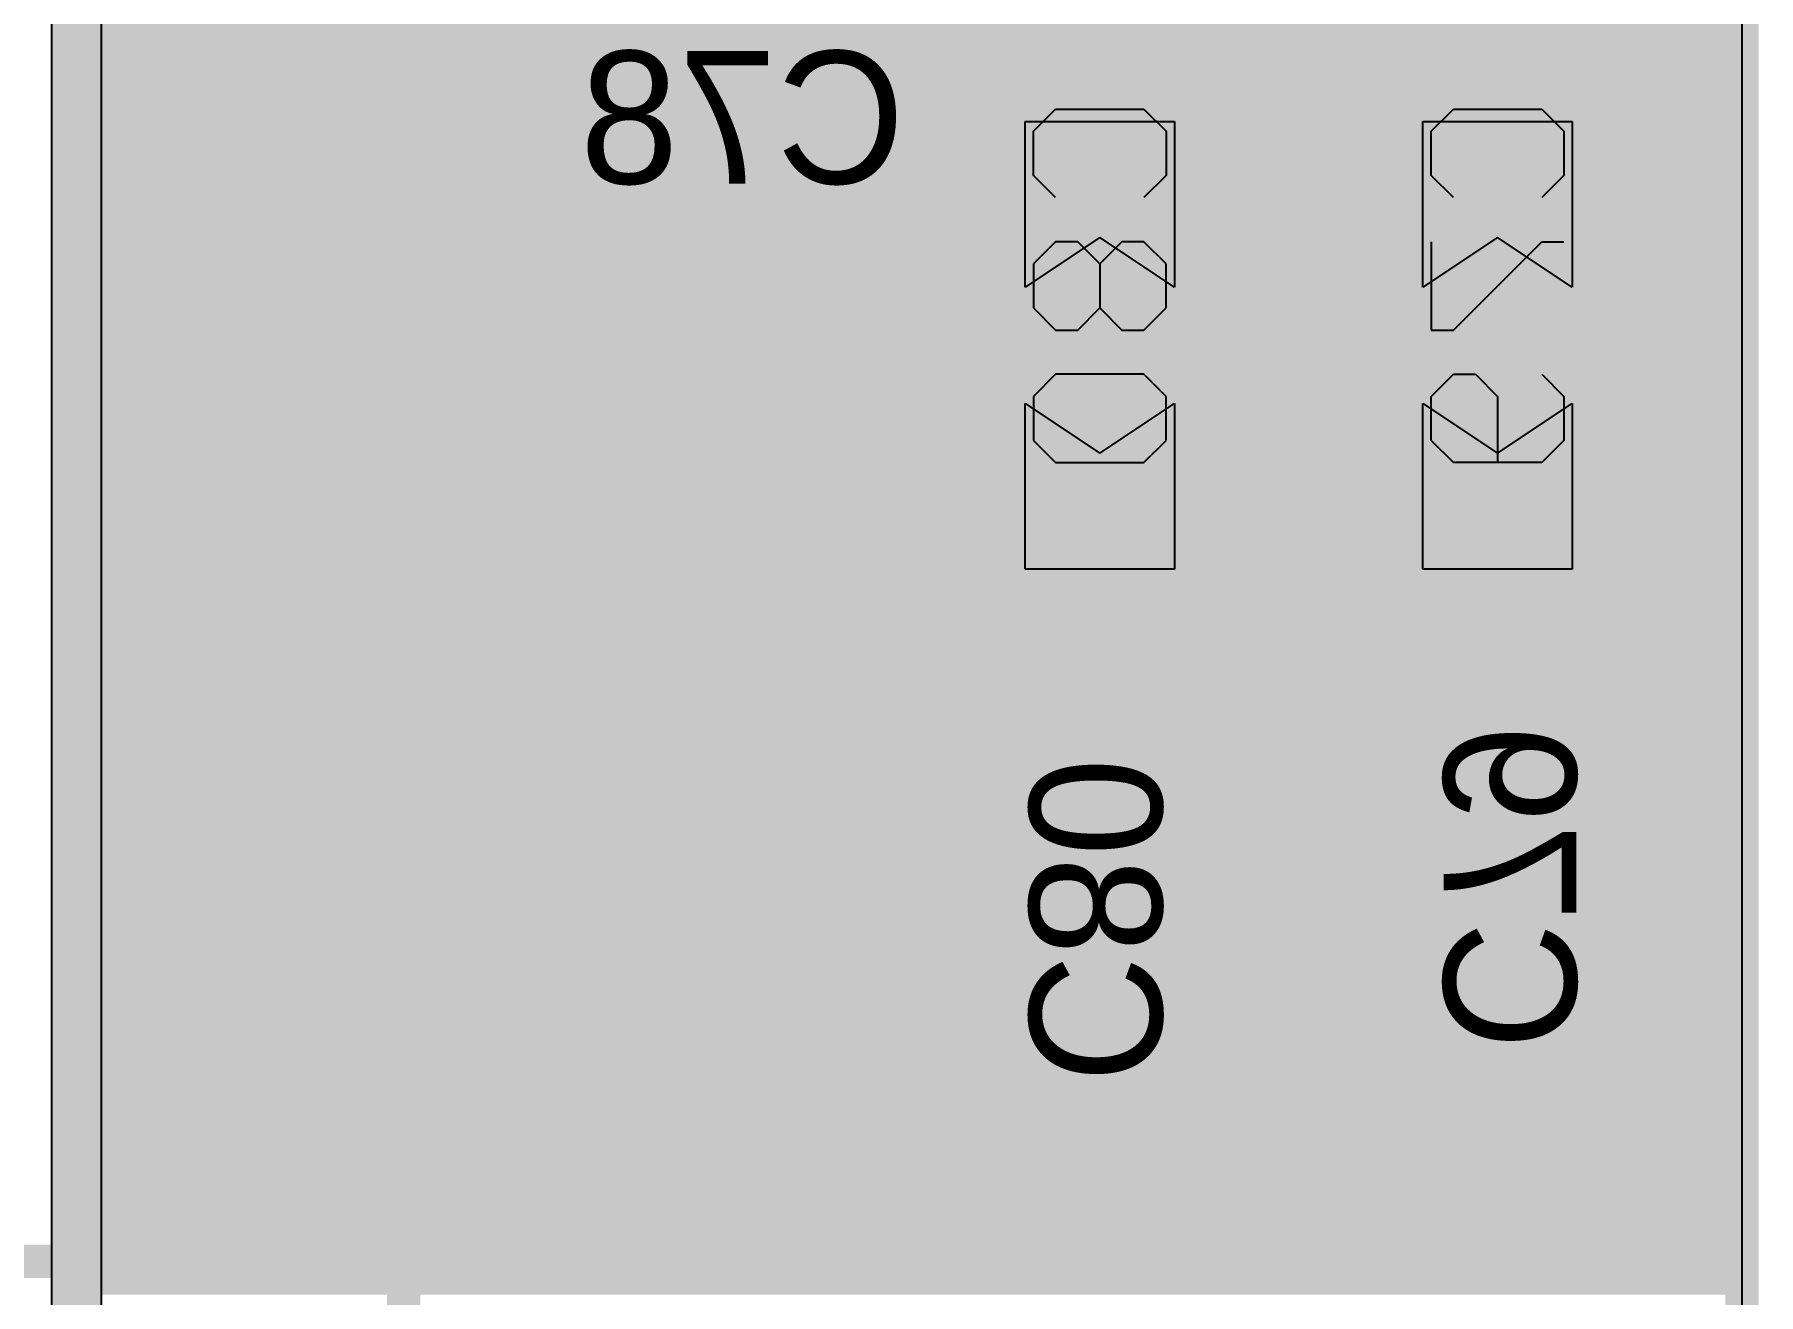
# Model space of a CAD drawing. Header units: millimetres. Extents: x 0.11 to 5.67, y 0.55 to 4.24.
# Drawn here: x 4.7873 to 5.1969, y 1.2155 to 1.5148 of the extents above; entities that cross this region are included whole.
import ezdxf

# ---------------------------------------------------------------- set-up
doc = ezdxf.new("R2010")
doc.units = ezdxf.units.MM
doc.header["$MEASUREMENT"] = 0
for name, color, linetype in [('BottomLayer', 5, 'Continuous'), ('BottomOverlay', 54, 'Continuous'), ('BottomPaste', 16, 'Continuous'), ('BottomSolder', 6, 'Continuous'), ('InternalPlane1', 76, 'Continuous'), ('InternalPlane2', 16, 'Continuous'), ('Mechanical3', 76, 'Continuous'), ('MultiLayer', 9, 'Continuous'), ('TopLayer', 1, 'Continuous'), ('TopOverlay', 2, 'Continuous'), ('ViaHoleLayer', 16, 'Continuous')]:
    doc.layers.add(name, color=color, linetype=linetype)

# ---------------------------------------------------------------- blocks, each defined once
blk = doc.blocks.new('CC8X11_5_L_9')
at = {"layer": 'TopOverlay', "const_width": 0.007874}
blk.add_lwpolyline([(0.2244094, 0.0787402), (0.2244094, 0.5314961)], dxfattribs=at)
blk = doc.blocks.new('A_______W_F__B_12')
at = {"layer": 'BottomOverlay', "const_width": 0.003937}
blk.add_lwpolyline([(0.5127953, 0.0147638), (-0.1279527, 0.0147638)], dxfattribs=at)
blk = doc.blocks.new('RTL8188_MODULE_B_177')
at = {"layer": 'BottomOverlay', "const_width": 0.007874}
for points in [[(0.5088583, 0.4074803), (0, 0.4074803)], [(0, 0.4074803), (0, 0.105315)], [(0.0344488, 0.2381889), (0.0344488, 0.1466535)], [(0.0846456, 0.2381889), (0.0344488, 0.2381889)], [(0.0846456, 0.2381889), (0.0846456, 0.1466535)], [(0.0846456, 0.1466535), (0.0344488, 0.1466535)]]:
    blk.add_lwpolyline(points, dxfattribs=at)
at = {"layer": 'BottomOverlay', "const_width": 0.003937}
for points in [[(-0.0019685, 0.4074803, 1), (0.0019685, 0.4074803, 1)], [(-0.0019685, 0.4074803, 1), (0.0019685, 0.4074803, 1)], [(0.0324803, 0.2381889, 1), (0.0364173, 0.2381889, 1)], [(0.0324803, 0.2381889, 1), (0.0364173, 0.2381889, 1)], [(0.0826771, 0.2381889, 1), (0.0866141, 0.2381889, 1)], [(0.0826771, 0.2381889, 1), (0.0866141, 0.2381889, 1)], [(0.0324803, 0.1466535, 1), (0.0364173, 0.1466535, 1)], [(0.0324803, 0.1466535, 1), (0.0364173, 0.1466535, 1)], [(0.0826771, 0.1466535, 1), (0.0866141, 0.1466535, 1)], [(0.0826771, 0.1466535, 1), (0.0866141, 0.1466535, 1)]]:
    blk.add_lwpolyline(points, format="xyb", close=True, dxfattribs=at)
blk = doc.blocks.new('CC0603_B_202')
at = {"layer": 'BottomLayer'}
for points in [[(-0.0531496, -0.0177165), (-0.0137796, -0.0177165), (-0.0531496, 0.0177165), (-0.0137796, 0.0177165)], [(0.0531495, 0.0177165), (0.0137795, 0.0177165), (0.0531495, -0.0177165), (0.0137795, -0.0177165)]]:
    blk.add_solid(points, dxfattribs=at)
at = {"layer": 'BottomOverlay', "const_width": 0.0070079}
for points in [[(-0.0603075, -0.025576, -0.2011811506940103), (-0.060352, 0.0254697)], [(0.0604228, 0.0254697, -0.2011811506940102), (0.0603783, -0.025576)]]:
    blk.add_lwpolyline(points, format="xyb", dxfattribs=at)
at = {"layer": 'BottomOverlay', "const_width": 0.0035039}
for points in [[(-0.062104, 0.0254697, 1), (-0.0586, 0.0254697, 1)], [(-0.0617166, 0.0255, 1), (-0.0582126, 0.0255, 1)], [(0.0582834, 0.0255, 1), (0.0617874, 0.0255, 1)], [(0.0586708, 0.0254697, 1), (0.0621748, 0.0254697, 1)], [(-0.0620595, -0.025576, 1), (-0.0585555, -0.025576, 1)], [(-0.0617914, -0.0255906, 1), (-0.0582874, -0.0255906, 1)], [(0.0582873, -0.0255906, 1), (0.0617913, -0.0255906, 1)], [(0.0586263, -0.025576, 1), (0.0621303, -0.025576, 1)]]:
    blk.add_lwpolyline(points, format="xyb", close=True, dxfattribs=at)
at = {"layer": 'BottomOverlay', "const_width": 0.0070079}
for points in [[(0.0600354, 0.0255), (-0.0599646, 0.0255)], [(0.0600393, -0.0255906), (-0.0600394, -0.0255906)]]:
    blk.add_lwpolyline(points, dxfattribs=at)
at = {"layer": 'BottomPaste'}
for p, q in [((-0.0531496, -0.0177165), (-0.0531496, 0.0177165)), ((-0.0531496, 0.0177165), (-0.0137796, 0.0177165)), ((-0.0137796, 0.0177165), (-0.0255906, 0)), ((0.0255905, 0), (0.0137795, 0.0177165)), ((0.0137795, 0.0177165), (0.0531495, 0.0177165)), ((0.0531495, 0.0177165), (0.0531495, -0.0177165)), ((-0.0255906, 0), (-0.0137796, -0.0177165)), ((0.0137795, -0.0177165), (0.0255905, 0)), ((-0.0137796, -0.0177165), (-0.0531496, -0.0177165)), ((0.0531495, -0.0177165), (0.0137795, -0.0177165))]:
    blk.add_line(p, q, dxfattribs=at)
at = {"layer": 'BottomSolder'}
for points in [[(-0.0551181, -0.019685), (-0.0118111, -0.019685), (-0.0551181, 0.019685), (-0.0118111, 0.019685)], [(0.055118, 0.019685), (0.011811, 0.019685), (0.055118, -0.019685), (0.011811, -0.019685)]]:
    blk.add_solid(points, dxfattribs=at)
at = {"layer": 'Mechanical3'}
for p, q in [((-0.0561024, 0.0105003), (-0.0508547, 0.015748)), ((-0.0508547, 0.015748), (-0.0403594, 0.015748)), ((-0.0403594, 0.015748), (-0.0351118, 0.0105003)), ((-0.0193688, 0.015748), (-0.0246165, 0.0105003)), ((-0.0088735, 0.015748), (-0.0193688, 0.015748)), ((-0.0036259, 0.0105003), (-0.0088735, 0.015748)), ((0.0121171, 0.015748), (0.0068694, 0.0105003)), ((0.0226124, 0.015748), (0.0121171, 0.015748)), ((0.02786, 0.0105003), (0.0226124, 0.015748)), ((-0.0561024, -0.0104903), (-0.0561024, 0.0105003)), ((-0.0246165, 0.0105003), (-0.0246165, 0.0052527)), ((-0.0036259, 0.0052527), (-0.0036259, 0.0105003)), ((0.0068694, 0.0105003), (0.0068694, -0.0104903)), ((0.02786, -0.0104903), (0.02786, 0.0105003)), ((-0.0246165, 0.0052527), (-0.0193688, 5e-06)), ((-0.0088735, 5e-06), (-0.0036259, 0.0052527)), ((-0.0193688, 5e-06), (-0.0246165, -0.0052426)), ((-0.0193688, 5e-06), (-0.0088735, 5e-06)), ((-0.0036259, -0.0052426), (-0.0088735, 5e-06)), ((-0.0246165, -0.0052426), (-0.0246165, -0.0104903)), ((-0.0036259, -0.0104903), (-0.0036259, -0.0052426)), ((-0.0508547, -0.0157379), (-0.0561024, -0.0104903)), ((-0.0351118, -0.0104903), (-0.0403594, -0.0157379)), ((-0.0246165, -0.0104903), (-0.0193688, -0.0157379)), ((-0.0088735, -0.0157379), (-0.0036259, -0.0104903)), ((0.0068694, -0.0104903), (0.0121171, -0.0157379)), ((0.0226124, -0.0157379), (0.02786, -0.0104903)), ((-0.0403594, -0.0157379), (-0.0508547, -0.0157379)), ((-0.0193688, -0.0157379), (-0.0088735, -0.0157379)), ((0.0121171, -0.0157379), (0.0226124, -0.0157379))]:
    blk.add_line(p, q, dxfattribs=at)
blk = doc.blocks.new('CC0603_B_203')
at = {"layer": 'BottomLayer'}
for points in [[(-0.0531496, -0.0177165), (-0.0137796, -0.0177165), (-0.0531496, 0.0177165), (-0.0137796, 0.0177165)], [(0.0531495, 0.0177165), (0.0137795, 0.0177165), (0.0531495, -0.0177165), (0.0137795, -0.0177165)]]:
    blk.add_solid(points, dxfattribs=at)
at = {"layer": 'BottomOverlay', "const_width": 0.0070079}
for points in [[(-0.0603075, -0.025576, -0.2011811506940103), (-0.060352, 0.0254697)], [(0.0604228, 0.0254697, -0.2011811506940102), (0.0603783, -0.025576)]]:
    blk.add_lwpolyline(points, format="xyb", dxfattribs=at)
at = {"layer": 'BottomOverlay', "const_width": 0.0035039}
for points in [[(-0.062104, 0.0254697, 1), (-0.0586, 0.0254697, 1)], [(-0.0617166, 0.0255, 1), (-0.0582126, 0.0255, 1)], [(0.0582834, 0.0255, 1), (0.0617874, 0.0255, 1)], [(0.0586708, 0.0254697, 1), (0.0621748, 0.0254697, 1)], [(-0.0620595, -0.025576, 1), (-0.0585555, -0.025576, 1)], [(-0.0617914, -0.0255906, 1), (-0.0582874, -0.0255906, 1)], [(0.0582873, -0.0255906, 1), (0.0617913, -0.0255906, 1)], [(0.0586263, -0.025576, 1), (0.0621303, -0.025576, 1)]]:
    blk.add_lwpolyline(points, format="xyb", close=True, dxfattribs=at)
at = {"layer": 'BottomOverlay', "const_width": 0.0070079}
for points in [[(0.0600354, 0.0255), (-0.0599646, 0.0255)], [(0.0600393, -0.0255906), (-0.0600394, -0.0255906)]]:
    blk.add_lwpolyline(points, dxfattribs=at)
at = {"layer": 'BottomPaste'}
for p, q in [((-0.0531496, -0.0177165), (-0.0531496, 0.0177165)), ((-0.0531496, 0.0177165), (-0.0137796, 0.0177165)), ((-0.0137796, 0.0177165), (-0.0255906, 0)), ((0.0255905, 0), (0.0137795, 0.0177165)), ((0.0137795, 0.0177165), (0.0531495, 0.0177165)), ((0.0531495, 0.0177165), (0.0531495, -0.0177165)), ((-0.0255906, 0), (-0.0137796, -0.0177165)), ((0.0137795, -0.0177165), (0.0255905, 0)), ((-0.0137796, -0.0177165), (-0.0531496, -0.0177165)), ((0.0531495, -0.0177165), (0.0137795, -0.0177165))]:
    blk.add_line(p, q, dxfattribs=at)
at = {"layer": 'BottomSolder'}
for points in [[(-0.0551181, -0.019685), (-0.0118111, -0.019685), (-0.0551181, 0.019685), (-0.0118111, 0.019685)], [(0.055118, 0.019685), (0.011811, 0.019685), (0.055118, -0.019685), (0.011811, -0.019685)]]:
    blk.add_solid(points, dxfattribs=at)
at = {"layer": 'Mechanical3'}
for p, q in [((-0.0561024, 0.0105003), (-0.0508547, 0.015748)), ((-0.0508547, 0.015748), (-0.0403594, 0.015748)), ((-0.0403594, 0.015748), (-0.0351118, 0.0105003)), ((-0.0246165, 0.0105003), (-0.0246165, 0.015748)), ((0.0068694, 0.0105003), (0.0121171, 0.015748)), ((0.0121171, 0.015748), (0.0226124, 0.015748)), ((0.0226124, 0.015748), (0.02786, 0.0105003)), ((-0.0561024, -0.0104903), (-0.0561024, 0.0105003)), ((-0.0036259, -0.0104903), (-0.0246165, 0.0105003)), ((0.02786, 0.0105003), (0.02786, -0.0104903)), ((0.0068694, -0.0052426), (0.0121171, 5e-06)), ((0.0121171, 5e-06), (0.02786, 5e-06)), ((0.0068694, -0.0104903), (0.0068694, -0.0052426)), ((-0.0508547, -0.0157379), (-0.0561024, -0.0104903)), ((-0.0351118, -0.0104903), (-0.0403594, -0.0157379)), ((-0.0036259, -0.0157379), (-0.0036259, -0.0104903)), ((0.0121171, -0.0157379), (0.0068694, -0.0104903)), ((0.02786, -0.0104903), (0.0226124, -0.0157379)), ((-0.0403594, -0.0157379), (-0.0508547, -0.0157379)), ((-0.0246165, -0.0157379), (-0.0036259, -0.0157379)), ((0.0226124, -0.0157379), (0.0121171, -0.0157379))]:
    blk.add_line(p, q, dxfattribs=at)

msp = doc.modelspace()

# ---------------------------------------------------------------- linework, layer by layer
at = {"layer": 'BottomLayer'}
msp.add_line((5.1929133, 1.6791339), (5.1929133, 1.0374016), dxfattribs=at)
for points, const_width in [([(4.7972441, 1.1545276), (4.7972441, 1.6496064)], 0.007874), ([(5.0403543, 1.4744095), (5.0403543, 1.5521654)], 0.011811), ([(5.1358268, 1.4753938), (5.1358268, 1.5511811)], 0.011811), ([(5.1161418, 1.5078741), (5.1161418, 1.5255906)], 0.007874), ([(5.1555118, 1.5078741), (5.1555118, 1.5255906)], 0.007874), ([(5.1929133, 1.0374016), (5.1929133, 1.5275591)], 0.007874), ([(5.0206693, 1.5078741), (5.0206693, 1.5206693)], 0.007874), ([(5.0600393, 1.5078741), (5.0600393, 1.5206693)], 0.007874), ([(4.7972441, 1.5186961), (5.0206693, 1.5186961)], 0.007874), ([(5.0600393, 1.5186961), (5.1161418, 1.5186961)], 0.007874), ([(5.1555118, 1.5186961), (5.1929133, 1.5186961)], 0.007874), ([(4.7972441, 1.5108221), (5.0206693, 1.5108221)], 0.007874), ([(5.0088582, 1.5078741), (5.0206693, 1.5078741)], 0.007874), ([(5.0088582, 1.4409449), (5.0088582, 1.5078741)], 0.007874), ([(5.0600393, 1.5108221), (5.1161418, 1.5108221)], 0.007874), ([(5.0600393, 1.5078741), (5.0718504, 1.5078741)], 0.007874), ([(5.0718504, 1.4409449), (5.0718504, 1.5078741)], 0.007874), ([(5.1033464, 1.5078741), (5.1161418, 1.5078741)], 0.007874), ([(5.1033464, 1.4409449), (5.1033464, 1.5078741)], 0.007874), ([(5.1555118, 1.5108221), (5.1929133, 1.5108221)], 0.007874), ([(5.1555118, 1.5078741), (5.1663386, 1.5078741)], 0.007874), ([(5.1663386, 1.4409449), (5.1663386, 1.5078741)], 0.007874), ([(4.7972441, 1.5029481), (5.0088582, 1.5029481)], 0.007874), ([(5.0718504, 1.5029481), (5.1033464, 1.5029481)], 0.007874), ([(5.1663386, 1.5029481), (5.1929133, 1.5029481)], 0.007874), ([(4.7972441, 1.4950741), (5.0088582, 1.4950741)], 0.007874), ([(5.0718504, 1.4950741), (5.1033464, 1.4950741)], 0.007874), ([(5.1663386, 1.4950741), (5.1929133, 1.4950741)], 0.007874), ([(4.7972441, 1.4872001), (5.0088582, 1.4872001)], 0.007874), ([(5.0718504, 1.4872001), (5.1033464, 1.4872001)], 0.007874), ([(5.1663386, 1.4872001), (5.1929133, 1.4872001)], 0.007874), ([(4.7972441, 1.4793261), (5.0088582, 1.4793261)], 0.007874), ([(5.0718504, 1.4793261), (5.1033464, 1.4793261)], 0.007874), ([(5.1663386, 1.4793261), (5.1929133, 1.4793261)], 0.007874), ([(5.1348425, 1.4744095), (5.1358268, 1.4753938)], 0.011811), ([(4.7972441, 1.4714521), (5.0088582, 1.4714521)], 0.007874), ([(5.0718504, 1.4714521), (5.1033464, 1.4714521)], 0.007874), ([(5.1663386, 1.4714521), (5.1929133, 1.4714521)], 0.007874), ([(4.7972441, 1.4635781), (5.0088582, 1.4635781)], 0.007874), ([(5.0718504, 1.4635781), (5.1033464, 1.4635781)], 0.007874), ([(5.1663386, 1.4635781), (5.1929133, 1.4635781)], 0.007874), ([(4.7972441, 1.4557041), (5.0088582, 1.4557041)], 0.007874), ([(5.0718504, 1.4557041), (5.1033464, 1.4557041)], 0.007874), ([(5.1663386, 1.4557041), (5.1929133, 1.4557041)], 0.007874), ([(4.7972441, 1.4478301), (5.0088582, 1.4478301)], 0.007874), ([(5.0718504, 1.4478301), (5.1033464, 1.4478301)], 0.007874), ([(5.1663386, 1.4478301), (5.1929133, 1.4478301)], 0.007874), ([(4.7972441, 1.4399561), (5.1929133, 1.4399561)], 0.007874), ([(5.0088582, 1.4409449), (5.0718504, 1.4409449)], 0.007874), ([(5.0108267, 1.4389765), (5.0698819, 1.4389765)], 0.007874), ([(5.0108267, 1.3759843), (5.0108267, 1.4389765)], 0.007874), ([(5.0698819, 1.3759843), (5.0698819, 1.4389765)], 0.007874), ([(5.1033464, 1.4409449), (5.1663386, 1.4409449)], 0.007874), ([(5.1053149, 1.4389765), (5.1643701, 1.4389765)], 0.007874), ([(5.1053149, 1.3759843), (5.1053149, 1.4389765)], 0.007874), ([(5.1643701, 1.3759843), (5.1643701, 1.4389765)], 0.007874), ([(5.0403543, 1.4074804), (5.0403543, 1.4350394)], 0.007874), ([(5.1348425, 1.4074804), (5.1348425, 1.4350394)], 0.007874), ([(4.7972441, 1.4320821), (5.0108267, 1.4320821)], 0.007874), ([(5.0698819, 1.4320821), (5.1053149, 1.4320821)], 0.007874), ([(5.1643701, 1.4320821), (5.1929133, 1.4320821)], 0.007874), ([(4.7972441, 1.4242081), (5.0108267, 1.4242081)], 0.007874), ([(5.0698819, 1.4242081), (5.1053149, 1.4242081)], 0.007874), ([(5.1643701, 1.4242081), (5.1929133, 1.4242081)], 0.007874), ([(4.7972441, 1.4163341), (5.0108267, 1.4163341)], 0.007874), ([(5.0393701, 1.4064962), (5.0403543, 1.4074804)], 0.019685), ([(5.0698819, 1.4163341), (5.1053149, 1.4163341)], 0.007874), ([(5.0964567, 1.4074803), (5.1348424, 1.4074803)], 0.019685), ([(5.1348424, 1.4074803), (5.1348425, 1.4074804)], 0.019685), ([(5.1643701, 1.4163341), (5.1929133, 1.4163341)], 0.007874), ([(5.0393701, 1.3730315), (5.0393701, 1.4064962)], 0.019685), ([(4.7972441, 1.4084601), (5.0108267, 1.4084601)], 0.007874), ([(5.0147638, 1.4074804), (5.0403543, 1.4074804)], 0.007874), ([(5.0403543, 1.4074804), (5.0659448, 1.4074804)], 0.007874), ([(5.0403543, 1.3799214), (5.0403543, 1.4074804)], 0.007874), ([(5.0698819, 1.4084601), (5.1053149, 1.4084601)], 0.007874), ([(5.109252, 1.4074804), (5.1348425, 1.4074804)], 0.007874), ([(5.1348425, 1.4074804), (5.160433, 1.4074804)], 0.007874), ([(5.1348425, 1.3799214), (5.1348425, 1.4074804)], 0.007874), ([(5.1643701, 1.4084601), (5.1929133, 1.4084601)], 0.007874), ([(4.7972441, 1.4005861), (5.0108267, 1.4005861)], 0.007874), ([(5.0698819, 1.4005861), (5.1053149, 1.4005861)], 0.007874), ([(5.1643701, 1.4005861), (5.1929133, 1.4005861)], 0.007874), ([(4.7972441, 1.3927121), (5.0108267, 1.3927121)], 0.007874), ([(5.0698819, 1.3927121), (5.1053149, 1.3927121)], 0.007874), ([(5.1643701, 1.3927121), (5.1929133, 1.3927121)], 0.007874), ([(4.7972441, 1.3848381), (5.0108267, 1.3848381)], 0.007874), ([(5.0698819, 1.3848381), (5.1053149, 1.3848381)], 0.007874), ([(5.1643701, 1.3848381), (5.1929133, 1.3848381)], 0.007874), ([(4.7972441, 1.3769641), (5.0108267, 1.3769641)], 0.007874), ([(5.0698819, 1.3769641), (5.1053149, 1.3769641)], 0.007874), ([(5.1643701, 1.3769641), (5.1929133, 1.3769641)], 0.007874), ([(5.0108267, 1.3759843), (5.0698819, 1.3759843)], 0.007874), ([(5.1053149, 1.3759843), (5.1643701, 1.3759843)], 0.007874), ([(4.7972441, 1.3690901), (5.1929133, 1.3690901)], 0.007874), ([(4.7972441, 1.3612161), (5.1929133, 1.3612161)], 0.007874), ([(4.7972441, 1.3533421), (5.1929133, 1.3533421)], 0.007874), ([(4.7972441, 1.3454681), (5.1929133, 1.3454681)], 0.007874), ([(4.7972441, 1.3375941), (5.1929133, 1.3375941)], 0.007874), ([(4.7972441, 1.3297201), (5.1929133, 1.3297201)], 0.007874), ([(4.7972441, 1.3218461), (5.1929133, 1.3218461)], 0.007874), ([(4.7972441, 1.3139721), (5.1929133, 1.3139721)], 0.007874), ([(4.7972441, 1.3060981), (5.1929133, 1.3060981)], 0.007874), ([(4.7972441, 1.2982241), (5.1929133, 1.2982241)], 0.007874), ([(4.7972441, 1.2903501), (5.1929133, 1.2903501)], 0.007874), ([(4.7972441, 1.2824761), (5.1929133, 1.2824761)], 0.007874), ([(4.7972441, 1.2746021), (5.1929133, 1.2746021)], 0.007874), ([(4.7972441, 1.2667281), (5.1929133, 1.2667281)], 0.007874), ([(4.7972441, 1.2588541), (5.1929133, 1.2588541)], 0.007874), ([(4.7972441, 1.2509801), (5.1929133, 1.2509801)], 0.007874), ([(4.7972441, 1.2431061), (5.1929133, 1.2431061)], 0.007874), ([(4.7972441, 1.2352321), (5.1929133, 1.2352321)], 0.007874), ([(4.7972441, 1.2273581), (5.1929133, 1.2273581)], 0.007874), ([(4.7972441, 1.2194841), (5.1929133, 1.2194841)], 0.007874)]:
    msp.add_lwpolyline(points, dxfattribs=dict(at, const_width=const_width))
for points, const_width in [([(5.1909448, 1.5186961, 1), (5.1948818, 1.5186961, 1)], 0.003937), ([(4.7952756, 1.5108221, 1), (4.7992126, 1.5108221, 1)], 0.003937), ([(5.0068897, 1.5078741, 1), (5.0108267, 1.5078741, 1)], 0.003937), ([(5.0068897, 1.5078741, 1), (5.0108267, 1.5078741, 1)], 0.003937), ([(5.0187008, 1.5108221, 1), (5.0226378, 1.5108221, 1)], 0.003937), ([(5.0187008, 1.5078741, 1), (5.0226378, 1.5078741, 1)], 0.003937), ([(5.0187008, 1.5078741, 1), (5.0226378, 1.5078741, 1)], 0.003937), ([(5.0580708, 1.5108221, 1), (5.0620078, 1.5108221, 1)], 0.003937), ([(5.0580708, 1.5078741, 1), (5.0620078, 1.5078741, 1)], 0.003937), ([(5.0580708, 1.5078741, 1), (5.0620078, 1.5078741, 1)], 0.003937), ([(5.0698819, 1.5078741, 1), (5.0738189, 1.5078741, 1)], 0.003937), ([(5.0698819, 1.5078741, 1), (5.0738189, 1.5078741, 1)], 0.003937), ([(5.1013779, 1.5078741, 1), (5.1053149, 1.5078741, 1)], 0.003937), ([(5.1013779, 1.5078741, 1), (5.1053149, 1.5078741, 1)], 0.003937), ([(5.1141733, 1.5108221, 1), (5.1181103, 1.5108221, 1)], 0.003937), ([(5.1141733, 1.5078741, 1), (5.1181103, 1.5078741, 1)], 0.003937), ([(5.1141733, 1.5078741, 1), (5.1181103, 1.5078741, 1)], 0.003937), ([(5.1535433, 1.5108221, 1), (5.1574803, 1.5108221, 1)], 0.003937), ([(5.1535433, 1.5078741, 1), (5.1574803, 1.5078741, 1)], 0.003937), ([(5.1535433, 1.5078741, 1), (5.1574803, 1.5078741, 1)], 0.003937), ([(5.1643701, 1.5078741, 1), (5.1683071, 1.5078741, 1)], 0.003937), ([(5.1643701, 1.5078741, 1), (5.1683071, 1.5078741, 1)], 0.003937), ([(5.1909448, 1.5108221, 1), (5.1948818, 1.5108221, 1)], 0.003937), ([(4.7952756, 1.5029481, 1), (4.7992126, 1.5029481, 1)], 0.003937), ([(5.0068897, 1.5029481, 1), (5.0108267, 1.5029481, 1)], 0.003937), ([(5.0698819, 1.5029481, 1), (5.0738189, 1.5029481, 1)], 0.003937), ([(5.1013779, 1.5029481, 1), (5.1053149, 1.5029481, 1)], 0.003937), ([(5.1643701, 1.5029481, 1), (5.1683071, 1.5029481, 1)], 0.003937), ([(5.1909448, 1.5029481, 1), (5.1948818, 1.5029481, 1)], 0.003937), ([(4.7952756, 1.4950741, 1), (4.7992126, 1.4950741, 1)], 0.003937), ([(5.0068897, 1.4950741, 1), (5.0108267, 1.4950741, 1)], 0.003937), ([(5.0698819, 1.4950741, 1), (5.0738189, 1.4950741, 1)], 0.003937), ([(5.1013779, 1.4950741, 1), (5.1053149, 1.4950741, 1)], 0.003937), ([(5.1643701, 1.4950741, 1), (5.1683071, 1.4950741, 1)], 0.003937), ([(5.1909448, 1.4950741, 1), (5.1948818, 1.4950741, 1)], 0.003937), ([(4.7952756, 1.4872001, 1), (4.7992126, 1.4872001, 1)], 0.003937), ([(5.0068897, 1.4872001, 1), (5.0108267, 1.4872001, 1)], 0.003937), ([(5.0698819, 1.4872001, 1), (5.0738189, 1.4872001, 1)], 0.003937), ([(5.1013779, 1.4872001, 1), (5.1053149, 1.4872001, 1)], 0.003937), ([(5.1643701, 1.4872001, 1), (5.1683071, 1.4872001, 1)], 0.003937), ([(5.1909448, 1.4872001, 1), (5.1948818, 1.4872001, 1)], 0.003937), ([(4.7952756, 1.4793261, 1), (4.7992126, 1.4793261, 1)], 0.003937), ([(5.0068897, 1.4793261, 1), (5.0108267, 1.4793261, 1)], 0.003937), ([(5.0698819, 1.4793261, 1), (5.0738189, 1.4793261, 1)], 0.003937), ([(5.1013779, 1.4793261, 1), (5.1053149, 1.4793261, 1)], 0.003937), ([(5.1643701, 1.4793261, 1), (5.1683071, 1.4793261, 1)], 0.003937), ([(5.1909448, 1.4793261, 1), (5.1948818, 1.4793261, 1)], 0.003937), ([(5.0374016, 1.4744095, 1), (5.043307, 1.4744095, 1)], 0.0059055), ([(5.1318898, 1.4744095, 1), (5.1377952, 1.4744095, 1)], 0.0059055), ([(5.1328741, 1.4753938, 1), (5.1387795, 1.4753938, 1)], 0.0059055), ([(5.1328741, 1.4753938, 1), (5.1387795, 1.4753938, 1)], 0.0059055), ([(4.7952756, 1.4714521, 1), (4.7992126, 1.4714521, 1)], 0.003937), ([(5.0068897, 1.4714521, 1), (5.0108267, 1.4714521, 1)], 0.003937), ([(5.0698819, 1.4714521, 1), (5.0738189, 1.4714521, 1)], 0.003937), ([(5.1013779, 1.4714521, 1), (5.1053149, 1.4714521, 1)], 0.003937), ([(5.1643701, 1.4714521, 1), (5.1683071, 1.4714521, 1)], 0.003937), ([(5.1909448, 1.4714521, 1), (5.1948818, 1.4714521, 1)], 0.003937), ([(4.7952756, 1.4635781, 1), (4.7992126, 1.4635781, 1)], 0.003937), ([(5.0068897, 1.4635781, 1), (5.0108267, 1.4635781, 1)], 0.003937), ([(5.0698819, 1.4635781, 1), (5.0738189, 1.4635781, 1)], 0.003937), ([(5.1013779, 1.4635781, 1), (5.1053149, 1.4635781, 1)], 0.003937), ([(5.1643701, 1.4635781, 1), (5.1683071, 1.4635781, 1)], 0.003937), ([(5.1909448, 1.4635781, 1), (5.1948818, 1.4635781, 1)], 0.003937), ([(4.7952756, 1.4557041, 1), (4.7992126, 1.4557041, 1)], 0.003937), ([(5.0068897, 1.4557041, 1), (5.0108267, 1.4557041, 1)], 0.003937), ([(5.0698819, 1.4557041, 1), (5.0738189, 1.4557041, 1)], 0.003937), ([(5.1013779, 1.4557041, 1), (5.1053149, 1.4557041, 1)], 0.003937), ([(5.1643701, 1.4557041, 1), (5.1683071, 1.4557041, 1)], 0.003937), ([(5.1909448, 1.4557041, 1), (5.1948818, 1.4557041, 1)], 0.003937), ([(4.7952756, 1.4478301, 1), (4.7992126, 1.4478301, 1)], 0.003937), ([(5.0068897, 1.4478301, 1), (5.0108267, 1.4478301, 1)], 0.003937), ([(5.0698819, 1.4478301, 1), (5.0738189, 1.4478301, 1)], 0.003937), ([(5.1013779, 1.4478301, 1), (5.1053149, 1.4478301, 1)], 0.003937), ([(5.1643701, 1.4478301, 1), (5.1683071, 1.4478301, 1)], 0.003937), ([(5.1909448, 1.4478301, 1), (5.1948818, 1.4478301, 1)], 0.003937), ([(4.7952756, 1.4399561, 1), (4.7992126, 1.4399561, 1)], 0.003937), ([(5.0068897, 1.4409449, 1), (5.0108267, 1.4409449, 1)], 0.003937), ([(5.0068897, 1.4409449, 1), (5.0108267, 1.4409449, 1)], 0.003937), ([(5.0088582, 1.4389765, 1), (5.0127952, 1.4389765, 1)], 0.003937), ([(5.0088582, 1.4389765, 1), (5.0127952, 1.4389765, 1)], 0.003937), ([(5.0679134, 1.4389765, 1), (5.0718504, 1.4389765, 1)], 0.003937), ([(5.0679134, 1.4389765, 1), (5.0718504, 1.4389765, 1)], 0.003937), ([(5.0698819, 1.4409449, 1), (5.0738189, 1.4409449, 1)], 0.003937), ([(5.0698819, 1.4409449, 1), (5.0738189, 1.4409449, 1)], 0.003937), ([(5.1013779, 1.4409449, 1), (5.1053149, 1.4409449, 1)], 0.003937), ([(5.1013779, 1.4409449, 1), (5.1053149, 1.4409449, 1)], 0.003937), ([(5.1033464, 1.4389765, 1), (5.1072834, 1.4389765, 1)], 0.003937), ([(5.1033464, 1.4389765, 1), (5.1072834, 1.4389765, 1)], 0.003937), ([(5.1624016, 1.4389765, 1), (5.1663386, 1.4389765, 1)], 0.003937), ([(5.1624016, 1.4389765, 1), (5.1663386, 1.4389765, 1)], 0.003937), ([(5.1643701, 1.4409449, 1), (5.1683071, 1.4409449, 1)], 0.003937), ([(5.1643701, 1.4409449, 1), (5.1683071, 1.4409449, 1)], 0.003937), ([(5.1909448, 1.4399561, 1), (5.1948818, 1.4399561, 1)], 0.003937), ([(5.0383858, 1.4350394, 1), (5.0423228, 1.4350394, 1)], 0.003937), ([(5.132874, 1.4350394, 1), (5.136811, 1.4350394, 1)], 0.003937), ([(4.7952756, 1.4320821, 1), (4.7992126, 1.4320821, 1)], 0.003937), ([(5.0088582, 1.4320821, 1), (5.0127952, 1.4320821, 1)], 0.003937), ([(5.0679134, 1.4320821, 1), (5.0718504, 1.4320821, 1)], 0.003937), ([(5.1033464, 1.4320821, 1), (5.1072834, 1.4320821, 1)], 0.003937), ([(5.1624016, 1.4320821, 1), (5.1663386, 1.4320821, 1)], 0.003937), ([(5.1909448, 1.4320821, 1), (5.1948818, 1.4320821, 1)], 0.003937), ([(4.7952756, 1.4242081, 1), (4.7992126, 1.4242081, 1)], 0.003937), ([(5.0088582, 1.4242081, 1), (5.0127952, 1.4242081, 1)], 0.003937), ([(5.0679134, 1.4242081, 1), (5.0718504, 1.4242081, 1)], 0.003937), ([(5.1033464, 1.4242081, 1), (5.1072834, 1.4242081, 1)], 0.003937), ([(5.1624016, 1.4242081, 1), (5.1663386, 1.4242081, 1)], 0.003937), ([(5.1909448, 1.4242081, 1), (5.1948818, 1.4242081, 1)], 0.003937), ([(4.7952756, 1.4163341, 1), (4.7992126, 1.4163341, 1)], 0.003937), ([(5.0088582, 1.4163341, 1), (5.0127952, 1.4163341, 1)], 0.003937), ([(5.0354331, 1.4074804, 1), (5.0452755, 1.4074804, 1)], 0.0098425), ([(5.0679134, 1.4163341, 1), (5.0718504, 1.4163341, 1)], 0.003937), ([(5.0905512, 1.4074803, 1), (5.1023622, 1.4074803, 1)], 0.011811), ([(5.0915355, 1.4074803, 1), (5.1013779, 1.4074803, 1)], 0.0098425), ([(5.1033464, 1.4163341, 1), (5.1072834, 1.4163341, 1)], 0.003937), ([(5.1299212, 1.4074803, 1), (5.1397636, 1.4074803, 1)], 0.0098425), ([(5.1299212, 1.4074803, 1), (5.1397636, 1.4074803, 1)], 0.0098425), ([(5.1299213, 1.4074804, 1), (5.1397637, 1.4074804, 1)], 0.0098425), ([(5.1624016, 1.4163341, 1), (5.1663386, 1.4163341, 1)], 0.003937), ([(5.1909448, 1.4163341, 1), (5.1948818, 1.4163341, 1)], 0.003937), ([(5.0344489, 1.4064962, 1), (5.0442913, 1.4064962, 1)], 0.0098425), ([(5.0344489, 1.4064962, 1), (5.0442913, 1.4064962, 1)], 0.0098425), ([(4.7952756, 1.4084601, 1), (4.7992126, 1.4084601, 1)], 0.003937), ([(5.0088582, 1.4084601, 1), (5.0127952, 1.4084601, 1)], 0.003937), ([(5.0127953, 1.4074804, 1), (5.0167323, 1.4074804, 1)], 0.003937), ([(5.0383858, 1.4074804, 1), (5.0423228, 1.4074804, 1)], 0.003937), ([(5.0383858, 1.4074804, 1), (5.0423228, 1.4074804, 1)], 0.003937), ([(5.0383858, 1.4074804, 1), (5.0423228, 1.4074804, 1)], 0.003937), ([(5.0383858, 1.4074804, 1), (5.0423228, 1.4074804, 1)], 0.003937), ([(5.0639763, 1.4074804, 1), (5.0679133, 1.4074804, 1)], 0.003937), ([(5.0679134, 1.4084601, 1), (5.0718504, 1.4084601, 1)], 0.003937), ([(5.1033464, 1.4084601, 1), (5.1072834, 1.4084601, 1)], 0.003937), ([(5.1072835, 1.4074804, 1), (5.1112205, 1.4074804, 1)], 0.003937), ([(5.132874, 1.4074804, 1), (5.136811, 1.4074804, 1)], 0.003937), ([(5.132874, 1.4074804, 1), (5.136811, 1.4074804, 1)], 0.003937), ([(5.132874, 1.4074804, 1), (5.136811, 1.4074804, 1)], 0.003937), ([(5.132874, 1.4074804, 1), (5.136811, 1.4074804, 1)], 0.003937), ([(5.1584645, 1.4074804, 1), (5.1624015, 1.4074804, 1)], 0.003937), ([(5.1624016, 1.4084601, 1), (5.1663386, 1.4084601, 1)], 0.003937), ([(5.1909448, 1.4084601, 1), (5.1948818, 1.4084601, 1)], 0.003937), ([(4.7952756, 1.4005861, 1), (4.7992126, 1.4005861, 1)], 0.003937), ([(5.0088582, 1.4005861, 1), (5.0127952, 1.4005861, 1)], 0.003937), ([(5.0679134, 1.4005861, 1), (5.0718504, 1.4005861, 1)], 0.003937), ([(5.1033464, 1.4005861, 1), (5.1072834, 1.4005861, 1)], 0.003937), ([(5.1624016, 1.4005861, 1), (5.1663386, 1.4005861, 1)], 0.003937), ([(5.1909448, 1.4005861, 1), (5.1948818, 1.4005861, 1)], 0.003937), ([(4.7952756, 1.3927121, 1), (4.7992126, 1.3927121, 1)], 0.003937), ([(5.0088582, 1.3927121, 1), (5.0127952, 1.3927121, 1)], 0.003937), ([(5.0679134, 1.3927121, 1), (5.0718504, 1.3927121, 1)], 0.003937), ([(5.1033464, 1.3927121, 1), (5.1072834, 1.3927121, 1)], 0.003937), ([(5.1624016, 1.3927121, 1), (5.1663386, 1.3927121, 1)], 0.003937), ([(5.1909448, 1.3927121, 1), (5.1948818, 1.3927121, 1)], 0.003937), ([(4.7952756, 1.3848381, 1), (4.7992126, 1.3848381, 1)], 0.003937), ([(5.0088582, 1.3848381, 1), (5.0127952, 1.3848381, 1)], 0.003937), ([(5.0679134, 1.3848381, 1), (5.0718504, 1.3848381, 1)], 0.003937), ([(5.1033464, 1.3848381, 1), (5.1072834, 1.3848381, 1)], 0.003937), ([(5.1624016, 1.3848381, 1), (5.1663386, 1.3848381, 1)], 0.003937), ([(5.1909448, 1.3848381, 1), (5.1948818, 1.3848381, 1)], 0.003937), ([(5.0334646, 1.3730315, 1), (5.0452756, 1.3730315, 1)], 0.011811), ([(4.7952756, 1.3769641, 1), (4.7992126, 1.3769641, 1)], 0.003937), ([(5.0088582, 1.3769641, 1), (5.0127952, 1.3769641, 1)], 0.003937), ([(5.0344489, 1.3730315, 1), (5.0442913, 1.3730315, 1)], 0.0098425), ([(5.0383858, 1.3799214, 1), (5.0423228, 1.3799214, 1)], 0.003937), ([(5.0679134, 1.3769641, 1), (5.0718504, 1.3769641, 1)], 0.003937), ([(5.1033464, 1.3769641, 1), (5.1072834, 1.3769641, 1)], 0.003937), ([(5.132874, 1.3799214, 1), (5.136811, 1.3799214, 1)], 0.003937), ([(5.1624016, 1.3769641, 1), (5.1663386, 1.3769641, 1)], 0.003937), ([(5.1909448, 1.3769641, 1), (5.1948818, 1.3769641, 1)], 0.003937), ([(5.0088582, 1.3759843, 1), (5.0127952, 1.3759843, 1)], 0.003937), ([(5.0088582, 1.3759843, 1), (5.0127952, 1.3759843, 1)], 0.003937), ([(5.0679134, 1.3759843, 1), (5.0718504, 1.3759843, 1)], 0.003937), ([(5.0679134, 1.3759843, 1), (5.0718504, 1.3759843, 1)], 0.003937), ([(5.1033464, 1.3759843, 1), (5.1072834, 1.3759843, 1)], 0.003937), ([(5.1033464, 1.3759843, 1), (5.1072834, 1.3759843, 1)], 0.003937), ([(5.1624016, 1.3759843, 1), (5.1663386, 1.3759843, 1)], 0.003937), ([(5.1624016, 1.3759843, 1), (5.1663386, 1.3759843, 1)], 0.003937), ([(4.7952756, 1.3690901, 1), (4.7992126, 1.3690901, 1)], 0.003937), ([(5.1909448, 1.3690901, 1), (5.1948818, 1.3690901, 1)], 0.003937), ([(4.7952756, 1.3612161, 1), (4.7992126, 1.3612161, 1)], 0.003937), ([(5.1909448, 1.3612161, 1), (5.1948818, 1.3612161, 1)], 0.003937), ([(4.7952756, 1.3533421, 1), (4.7992126, 1.3533421, 1)], 0.003937), ([(5.1909448, 1.3533421, 1), (5.1948818, 1.3533421, 1)], 0.003937), ([(4.7952756, 1.3454681, 1), (4.7992126, 1.3454681, 1)], 0.003937), ([(5.1909448, 1.3454681, 1), (5.1948818, 1.3454681, 1)], 0.003937), ([(4.7952756, 1.3375941, 1), (4.7992126, 1.3375941, 1)], 0.003937), ([(5.1909448, 1.3375941, 1), (5.1948818, 1.3375941, 1)], 0.003937), ([(4.7952756, 1.3297201, 1), (4.7992126, 1.3297201, 1)], 0.003937), ([(5.1909448, 1.3297201, 1), (5.1948818, 1.3297201, 1)], 0.003937), ([(4.7952756, 1.3218461, 1), (4.7992126, 1.3218461, 1)], 0.003937), ([(5.1909448, 1.3218461, 1), (5.1948818, 1.3218461, 1)], 0.003937), ([(4.7952756, 1.3139721, 1), (4.7992126, 1.3139721, 1)], 0.003937), ([(5.1909448, 1.3139721, 1), (5.1948818, 1.3139721, 1)], 0.003937), ([(4.7952756, 1.3060981, 1), (4.7992126, 1.3060981, 1)], 0.003937), ([(5.1909448, 1.3060981, 1), (5.1948818, 1.3060981, 1)], 0.003937), ([(4.7952756, 1.2982241, 1), (4.7992126, 1.2982241, 1)], 0.003937), ([(5.1909448, 1.2982241, 1), (5.1948818, 1.2982241, 1)], 0.003937), ([(4.7952756, 1.2903501, 1), (4.7992126, 1.2903501, 1)], 0.003937), ([(5.1909448, 1.2903501, 1), (5.1948818, 1.2903501, 1)], 0.003937), ([(4.7952756, 1.2824761, 1), (4.7992126, 1.2824761, 1)], 0.003937), ([(5.1909448, 1.2824761, 1), (5.1948818, 1.2824761, 1)], 0.003937), ([(4.7952756, 1.2746021, 1), (4.7992126, 1.2746021, 1)], 0.003937), ([(5.1909448, 1.2746021, 1), (5.1948818, 1.2746021, 1)], 0.003937), ([(4.7952756, 1.2667281, 1), (4.7992126, 1.2667281, 1)], 0.003937), ([(5.1909448, 1.2667281, 1), (5.1948818, 1.2667281, 1)], 0.003937), ([(4.7952756, 1.2588541, 1), (4.7992126, 1.2588541, 1)], 0.003937), ([(5.1909448, 1.2588541, 1), (5.1948818, 1.2588541, 1)], 0.003937), ([(4.7952756, 1.2509801, 1), (4.7992126, 1.2509801, 1)], 0.003937), ([(5.1909448, 1.2509801, 1), (5.1948818, 1.2509801, 1)], 0.003937), ([(4.7952756, 1.2431061, 1), (4.7992126, 1.2431061, 1)], 0.003937), ([(5.1909448, 1.2431061, 1), (5.1948818, 1.2431061, 1)], 0.003937), ([(4.7952756, 1.2352321, 1), (4.7992126, 1.2352321, 1)], 0.003937), ([(5.1909448, 1.2352321, 1), (5.1948818, 1.2352321, 1)], 0.003937), ([(4.7952756, 1.2273581, 1), (4.7992126, 1.2273581, 1)], 0.003937), ([(5.1909448, 1.2273581, 1), (5.1948818, 1.2273581, 1)], 0.003937), ([(4.7952756, 1.2194841, 1), (4.7992126, 1.2194841, 1)], 0.003937), ([(5.1909448, 1.2194841, 1), (5.1948818, 1.2194841, 1)], 0.003937), ([(5.1909448, 1.2116101, 1), (5.1948818, 1.2116101, 1)], 0.003937)]:
    msp.add_lwpolyline(points, format="xyb", close=True, dxfattribs=dict(at, const_width=const_width))
at = {"layer": 'InternalPlane1'}
for p, q in [((5.1929134, 1.6791339), (5.1929134, 1.0374016)), ((5.1929134, 1.6791339), (5.1929134, 1.0374016)), ((4.7912876, 1.6496063), (4.7912876, 1.1545276)), ((4.8032006, 1.1569949), (4.8032006, 1.647139))]:
    msp.add_line(p, q, dxfattribs=at)
at = {"layer": 'InternalPlane1', "const_width": 0.011811}
msp.add_lwpolyline([(4.7972441, 1.1545276), (4.7972441, 1.6496063)], dxfattribs=at)
at = {"layer": 'InternalPlane2'}
msp.add_line((5.1929134, 1.6791339), (5.1929134, 1.0374016), dxfattribs=at)
msp.add_line((5.1929134, 1.6791339), (5.1929134, 1.0374016), dxfattribs=at)
at = {"layer": 'InternalPlane2', "const_width": 0.0259055}
for points in [[(5.083504, 1.4074803, 1), (5.1094094, 1.4074803, 1)], [(5.0264174, 1.3730315, 1), (5.0523228, 1.3730315, 1)]]:
    msp.add_lwpolyline(points, format="xyb", close=True, dxfattribs=at)
at = {"layer": 'MultiLayer', "const_width": 0.011811}
for points in [[(5.0905512, 1.4074803, 1), (5.1023622, 1.4074803, 1)], [(5.0334646, 1.3730315, 1), (5.0452756, 1.3730315, 1)]]:
    msp.add_lwpolyline(points, format="xyb", close=True, dxfattribs=at)
at = {"layer": 'TopLayer'}
msp.add_line((5.1929134, 1.6791339), (5.1929134, 1.0374016), dxfattribs=at)
at = {"layer": 'TopLayer', "const_width": 0.007874}
for points in [[(5.1929134, 1.0374016), (5.1929134, 1.6791339)], [(4.7972441, 1.1545276), (4.7972441, 1.6496064)], [(4.7972441, 1.5186961), (5.1929134, 1.5186961)], [(4.7972441, 1.5108221), (5.1929134, 1.5108221)], [(4.7972441, 1.5029481), (5.1929134, 1.5029481)], [(4.7972441, 1.4950741), (5.1929134, 1.4950741)], [(4.7972441, 1.4872001), (5.1929134, 1.4872001)], [(4.7972441, 1.4793261), (5.1929134, 1.4793261)], [(4.7972441, 1.4714521), (5.1929134, 1.4714521)], [(4.7972441, 1.4635781), (5.1929134, 1.4635781)], [(4.7972441, 1.4557041), (5.1929134, 1.4557041)], [(4.7972441, 1.4478301), (5.1929134, 1.4478301)], [(4.7972441, 1.4399561), (5.1929134, 1.4399561)], [(4.7972441, 1.4320821), (5.1929134, 1.4320821)], [(4.7972441, 1.4242081), (5.1929134, 1.4242081)], [(4.7972441, 1.4163341), (5.1929134, 1.4163341)], [(4.7972441, 1.4084601), (5.1929134, 1.4084601)], [(4.7972441, 1.4005861), (5.1929134, 1.4005861)], [(4.7972441, 1.3927121), (5.1929134, 1.3927121)], [(4.7972441, 1.3848381), (5.1929134, 1.3848381)], [(4.7972441, 1.3769641), (5.1929134, 1.3769641)], [(4.7972441, 1.3690901), (5.1929134, 1.3690901)], [(4.7972441, 1.3612161), (5.1929134, 1.3612161)], [(4.7972441, 1.3533421), (5.1929134, 1.3533421)], [(4.7972441, 1.3454681), (5.1929134, 1.3454681)], [(4.7972441, 1.3375941), (5.1929134, 1.3375941)], [(4.7972441, 1.3297201), (5.1929134, 1.3297201)], [(4.7972441, 1.3218461), (5.1929134, 1.3218461)], [(4.7972441, 1.3139721), (5.1929134, 1.3139721)], [(4.7972441, 1.3060981), (5.1929134, 1.3060981)], [(4.7972441, 1.2982241), (5.1929134, 1.2982241)], [(4.7972441, 1.2903501), (5.1929134, 1.2903501)], [(4.7972441, 1.2824761), (5.1929134, 1.2824761)], [(4.7972441, 1.2746021), (5.1929134, 1.2746021)], [(4.7972441, 1.2667281), (5.1929134, 1.2667281)], [(4.7972441, 1.2588541), (5.1929134, 1.2588541)], [(4.7972441, 1.2509801), (5.1929134, 1.2509801)], [(4.7972441, 1.2431061), (5.1929134, 1.2431061)], [(4.7972441, 1.2352321), (5.1929134, 1.2352321)], [(4.7972441, 1.2273581), (5.1929134, 1.2273581)], [(4.7972441, 1.2194841), (5.1929134, 1.2194841)]]:
    msp.add_lwpolyline(points, dxfattribs=at)
at = {"layer": 'TopLayer'}
for points, const_width in [([(5.1909449, 1.5186961, 1), (5.1948819, 1.5186961, 1)], 0.003937), ([(4.7952756, 1.5108221, 1), (4.7992126, 1.5108221, 1)], 0.003937), ([(5.1909449, 1.5108221, 1), (5.1948819, 1.5108221, 1)], 0.003937), ([(4.7952756, 1.5029481, 1), (4.7992126, 1.5029481, 1)], 0.003937), ([(5.1909449, 1.5029481, 1), (5.1948819, 1.5029481, 1)], 0.003937), ([(4.7952756, 1.4950741, 1), (4.7992126, 1.4950741, 1)], 0.003937), ([(5.1909449, 1.4950741, 1), (5.1948819, 1.4950741, 1)], 0.003937), ([(4.7952756, 1.4872001, 1), (4.7992126, 1.4872001, 1)], 0.003937), ([(5.1909449, 1.4872001, 1), (5.1948819, 1.4872001, 1)], 0.003937), ([(4.7952756, 1.4793261, 1), (4.7992126, 1.4793261, 1)], 0.003937), ([(5.1909449, 1.4793261, 1), (5.1948819, 1.4793261, 1)], 0.003937), ([(4.7952756, 1.4714521, 1), (4.7992126, 1.4714521, 1)], 0.003937), ([(5.1909449, 1.4714521, 1), (5.1948819, 1.4714521, 1)], 0.003937), ([(4.7952756, 1.4635781, 1), (4.7992126, 1.4635781, 1)], 0.003937), ([(5.1909449, 1.4635781, 1), (5.1948819, 1.4635781, 1)], 0.003937), ([(4.7952756, 1.4557041, 1), (4.7992126, 1.4557041, 1)], 0.003937), ([(5.1909449, 1.4557041, 1), (5.1948819, 1.4557041, 1)], 0.003937), ([(4.7952756, 1.4478301, 1), (4.7992126, 1.4478301, 1)], 0.003937), ([(5.1909449, 1.4478301, 1), (5.1948819, 1.4478301, 1)], 0.003937), ([(4.7952756, 1.4399561, 1), (4.7992126, 1.4399561, 1)], 0.003937), ([(5.1909449, 1.4399561, 1), (5.1948819, 1.4399561, 1)], 0.003937), ([(4.7952756, 1.4320821, 1), (4.7992126, 1.4320821, 1)], 0.003937), ([(5.1909449, 1.4320821, 1), (5.1948819, 1.4320821, 1)], 0.003937), ([(4.7952756, 1.4242081, 1), (4.7992126, 1.4242081, 1)], 0.003937), ([(5.1909449, 1.4242081, 1), (5.1948819, 1.4242081, 1)], 0.003937), ([(4.7952756, 1.4163341, 1), (4.7992126, 1.4163341, 1)], 0.003937), ([(5.0905512, 1.4074803, 1), (5.1023622, 1.4074803, 1)], 0.011811), ([(5.1909449, 1.4163341, 1), (5.1948819, 1.4163341, 1)], 0.003937), ([(4.7952756, 1.4084601, 1), (4.7992126, 1.4084601, 1)], 0.003937), ([(5.1909449, 1.4084601, 1), (5.1948819, 1.4084601, 1)], 0.003937), ([(4.7952756, 1.4005861, 1), (4.7992126, 1.4005861, 1)], 0.003937), ([(5.1909449, 1.4005861, 1), (5.1948819, 1.4005861, 1)], 0.003937), ([(4.7952756, 1.3927121, 1), (4.7992126, 1.3927121, 1)], 0.003937), ([(5.1909449, 1.3927121, 1), (5.1948819, 1.3927121, 1)], 0.003937), ([(4.7952756, 1.3848381, 1), (4.7992126, 1.3848381, 1)], 0.003937), ([(5.1909449, 1.3848381, 1), (5.1948819, 1.3848381, 1)], 0.003937), ([(5.0334646, 1.3730315, 1), (5.0452756, 1.3730315, 1)], 0.011811), ([(4.7952756, 1.3769641, 1), (4.7992126, 1.3769641, 1)], 0.003937), ([(5.1909449, 1.3769641, 1), (5.1948819, 1.3769641, 1)], 0.003937), ([(4.7952756, 1.3690901, 1), (4.7992126, 1.3690901, 1)], 0.003937), ([(5.1909449, 1.3690901, 1), (5.1948819, 1.3690901, 1)], 0.003937), ([(4.7952756, 1.3612161, 1), (4.7992126, 1.3612161, 1)], 0.003937), ([(5.1909449, 1.3612161, 1), (5.1948819, 1.3612161, 1)], 0.003937), ([(4.7952756, 1.3533421, 1), (4.7992126, 1.3533421, 1)], 0.003937), ([(5.1909449, 1.3533421, 1), (5.1948819, 1.3533421, 1)], 0.003937), ([(4.7952756, 1.3454681, 1), (4.7992126, 1.3454681, 1)], 0.003937), ([(5.1909449, 1.3454681, 1), (5.1948819, 1.3454681, 1)], 0.003937), ([(4.7952756, 1.3375941, 1), (4.7992126, 1.3375941, 1)], 0.003937), ([(5.1909449, 1.3375941, 1), (5.1948819, 1.3375941, 1)], 0.003937), ([(4.7952756, 1.3297201, 1), (4.7992126, 1.3297201, 1)], 0.003937), ([(5.1909449, 1.3297201, 1), (5.1948819, 1.3297201, 1)], 0.003937), ([(4.7952756, 1.3218461, 1), (4.7992126, 1.3218461, 1)], 0.003937), ([(5.1909449, 1.3218461, 1), (5.1948819, 1.3218461, 1)], 0.003937), ([(4.7952756, 1.3139721, 1), (4.7992126, 1.3139721, 1)], 0.003937), ([(5.1909449, 1.3139721, 1), (5.1948819, 1.3139721, 1)], 0.003937), ([(4.7952756, 1.3060981, 1), (4.7992126, 1.3060981, 1)], 0.003937), ([(5.1909449, 1.3060981, 1), (5.1948819, 1.3060981, 1)], 0.003937), ([(4.7952756, 1.2982241, 1), (4.7992126, 1.2982241, 1)], 0.003937), ([(5.1909449, 1.2982241, 1), (5.1948819, 1.2982241, 1)], 0.003937), ([(4.7952756, 1.2903501, 1), (4.7992126, 1.2903501, 1)], 0.003937), ([(5.1909449, 1.2903501, 1), (5.1948819, 1.2903501, 1)], 0.003937), ([(4.7952756, 1.2824761, 1), (4.7992126, 1.2824761, 1)], 0.003937), ([(5.1909449, 1.2824761, 1), (5.1948819, 1.2824761, 1)], 0.003937), ([(4.7952756, 1.2746021, 1), (4.7992126, 1.2746021, 1)], 0.003937), ([(5.1909449, 1.2746021, 1), (5.1948819, 1.2746021, 1)], 0.003937), ([(4.7952756, 1.2667281, 1), (4.7992126, 1.2667281, 1)], 0.003937), ([(5.1909449, 1.2667281, 1), (5.1948819, 1.2667281, 1)], 0.003937), ([(4.7952756, 1.2588541, 1), (4.7992126, 1.2588541, 1)], 0.003937), ([(5.1909449, 1.2588541, 1), (5.1948819, 1.2588541, 1)], 0.003937), ([(4.7952756, 1.2509801, 1), (4.7992126, 1.2509801, 1)], 0.003937), ([(5.1909449, 1.2509801, 1), (5.1948819, 1.2509801, 1)], 0.003937), ([(4.7952756, 1.2431061, 1), (4.7992126, 1.2431061, 1)], 0.003937), ([(5.1909449, 1.2431061, 1), (5.1948819, 1.2431061, 1)], 0.003937), ([(4.7952756, 1.2352321, 1), (4.7992126, 1.2352321, 1)], 0.003937), ([(5.1909449, 1.2352321, 1), (5.1948819, 1.2352321, 1)], 0.003937), ([(4.7952756, 1.2273581, 1), (4.7992126, 1.2273581, 1)], 0.003937), ([(5.1909449, 1.2273581, 1), (5.1948819, 1.2273581, 1)], 0.003937), ([(4.7952756, 1.2194841, 1), (4.7992126, 1.2194841, 1)], 0.003937), ([(5.1909449, 1.2194841, 1), (5.1948819, 1.2194841, 1)], 0.003937), ([(5.1909449, 1.2116101, 1), (5.1948819, 1.2116101, 1)], 0.003937)]:
    msp.add_lwpolyline(points, format="xyb", close=True, dxfattribs=dict(at, const_width=const_width))
at = {"layer": 'ViaHoleLayer', "const_width": 0.0059055}
for points in [[(5.093504, 1.4074803, 1), (5.0994094, 1.4074803, 1)], [(5.0364174, 1.3730315, 1), (5.0423228, 1.3730315, 1)]]:
    msp.add_lwpolyline(points, format="xyb", close=True, dxfattribs=at)

# ---------------------------------------------------------------- block references
for name, p, rotation in [('RTL8188_MODULE_B_177', (4.8897638, 1.6309056), 180), ('A_______W_F__B_12', (5.1781496, 1.5511811), 270), ('CC0603_B_202', (5.0403543, 1.4409449), 270), ('CC0603_B_203', (5.1348425, 1.4409449), 270)]:
    msp.add_blockref(name, p, dxfattribs=dict(rotation=rotation))
msp.add_blockref('CC8X11_5_L_9', (4.6505905, 1.0757874))

# ---------------------------------------------------------------- texts
at = {"layer": 'BottomOverlay', "text_generation_flag": 2}
msp.add_text('C78', height=0.0314961, dxfattribs=at).set_placement((4.9940945, 1.4793307))
for s, p in [('C79', (5.1220472, 1.2736221)), ('C80', (5.023622, 1.265748))]:
    msp.add_text(s, height=0.0314961, rotation=270, dxfattribs=at).set_placement(p)

doc.saveas('drawing.dxf')
